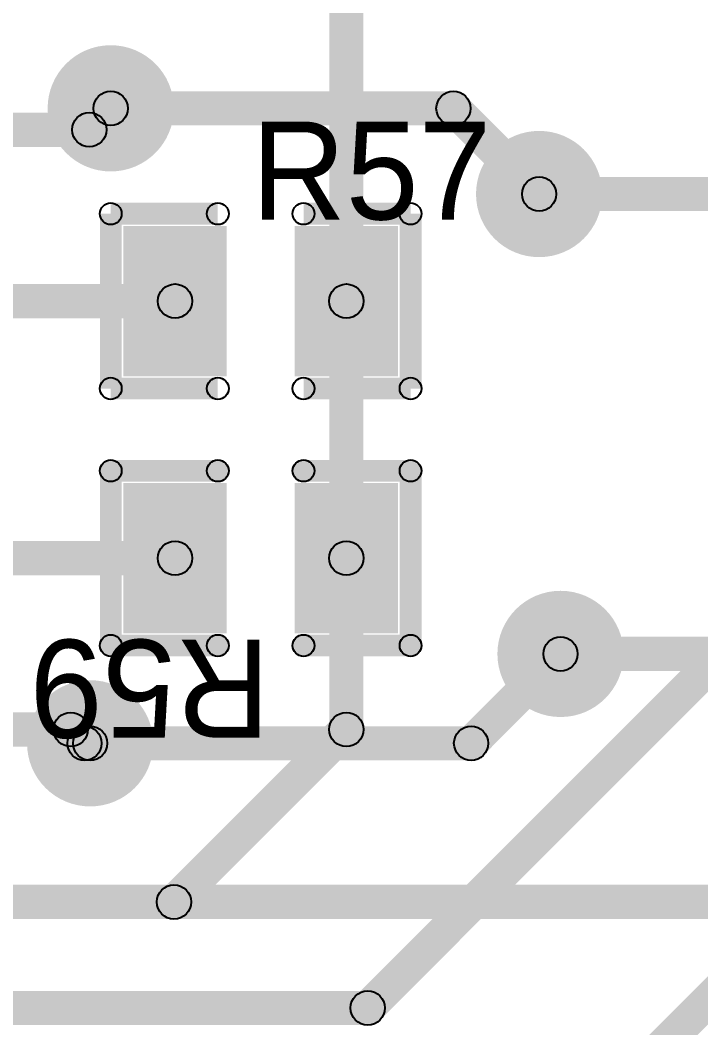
# Model space of a CAD drawing. Header units: millimetres. Extents: x 1.24 to 8.03, y 2.12 to 7.05.
# Drawn here: x 5.234 to 5.5468, y 3.7704 to 4.2334 of the extents above; entities that cross this region are included whole.
import ezdxf

# ---------------------------------------------------------------- set-up
doc = ezdxf.new("R2010")
doc.units = ezdxf.units.MM
doc.header["$MEASUREMENT"] = 0
for name, color, linetype in [('BottomLayer', 5, 'Continuous'), ('BottomSolder', 6, 'Continuous'), ('TopLayer', 1, 'Continuous'), ('TopOverlay', 2, 'Continuous'), ('TopPaste', 8, 'Continuous'), ('TopSolder', 216, 'Continuous'), ('ViaHoleLayer', 16, 'Continuous')]:
    doc.layers.add(name, color=color, linetype=linetype)

# ---------------------------------------------------------------- blocks, each defined once
blk = doc.blocks.new('R0805_107')
at = {"layer": 'TopLayer'}
for points in [[(-0.05906, 0.03051), (-0.01969, 0.03051), (-0.01969, -0.03051), (-0.05906, -0.03051)], [(0.01968, 0.03051), (0.05905, 0.03051), (0.05905, -0.03051), (0.01968, -0.03051)]]:
    blk.add_hatch(color=1, dxfattribs=at).paths.add_polyline_path(points)
at = {"layer": 'TopOverlay'}
h = blk.add_hatch(color=2, dxfattribs=at)
edge = h.paths.add_edge_path()
edge.add_arc((-0.0689, 0.04016), 0.005, 0, 360)
h = blk.add_hatch(color=2, dxfattribs=at)
edge = h.paths.add_edge_path()
edge.add_arc((-0.0689, 0.04016), 0.005, 0, 360)
for points in [[(-0.0689, 0.03516), (-0.0689, 0.04516), (-0.01969, 0.04516), (-0.01969, 0.03516)], [(0.01968, 0.03516), (0.01968, 0.04516), (0.0689, 0.04516), (0.0689, 0.03516)], [(-0.0739, 0.04016), (-0.0639, 0.04016), (-0.0639, -0.04016), (-0.0739, -0.04016)], [(0.0739, -0.04016), (0.0639, -0.04016), (0.0639, 0.04016), (0.0739, 0.04016)], [(-0.0689, -0.04516), (-0.0689, -0.03516), (-0.01969, -0.03516), (-0.01969, -0.04516)], [(0.01968, -0.04516), (0.01968, -0.03516), (0.0689, -0.03516), (0.0689, -0.04516)]]:
    blk.add_hatch(color=2, dxfattribs=at).paths.add_polyline_path(points)
h = blk.add_hatch(color=2, dxfattribs=at)
edge = h.paths.add_edge_path()
edge.add_arc((-0.01969, 0.04016), 0.005, 0, 360)
h = blk.add_hatch(color=2, dxfattribs=at)
edge = h.paths.add_edge_path()
edge.add_arc((0.01968, 0.04016), 0.005, 0, 360)
h = blk.add_hatch(color=2, dxfattribs=at)
edge = h.paths.add_edge_path()
edge.add_arc((0.0689, 0.04016), 0.005, 0, 360)
h = blk.add_hatch(color=2, dxfattribs=at)
edge = h.paths.add_edge_path()
edge.add_arc((0.0689, 0.04016), 0.005, 0, 360)
h = blk.add_hatch(color=2, dxfattribs=at)
edge = h.paths.add_edge_path()
edge.add_arc((-0.0689, -0.04016), 0.005, 0, 360)
h = blk.add_hatch(color=2, dxfattribs=at)
edge = h.paths.add_edge_path()
edge.add_arc((-0.0689, -0.04016), 0.005, 0, 360)
h = blk.add_hatch(color=2, dxfattribs=at)
edge = h.paths.add_edge_path()
edge.add_arc((-0.01969, -0.04016), 0.005, 0, 360)
h = blk.add_hatch(color=2, dxfattribs=at)
edge = h.paths.add_edge_path()
edge.add_arc((0.01968, -0.04016), 0.005, 0, 360)
h = blk.add_hatch(color=2, dxfattribs=at)
edge = h.paths.add_edge_path()
edge.add_arc((0.0689, -0.04016), 0.005, 0, 360)
h = blk.add_hatch(color=2, dxfattribs=at)
edge = h.paths.add_edge_path()
edge.add_arc((0.0689, -0.04016), 0.005, 0, 360)
at = {"layer": 'TopPaste'}
for points in [[(-0.05906, 0.03051), (-0.01969, 0.03051), (-0.01969, -0.03051), (-0.05906, -0.03051)], [(0.01968, 0.03051), (0.05905, 0.03051), (0.05905, -0.03051), (0.01968, -0.03051)]]:
    blk.add_hatch(color=8, dxfattribs=at).paths.add_polyline_path(points)
at = {"layer": 'TopSolder'}
for points in [[(-0.06306, 0.03451), (-0.01569, 0.03451), (-0.01569, -0.03451), (-0.06306, -0.03451)], [(0.01568, 0.03451), (0.06305, 0.03451), (0.06305, -0.03451), (0.01568, -0.03451)]]:
    blk.add_hatch(color=216, dxfattribs=at).paths.add_polyline_path(points)
at = {"layer": 'TopOverlay'}
for centre in [(-0.0689, 0.04016), (-0.0689, 0.04016), (-0.01969, 0.04016), (0.01968, 0.04016), (0.0689, 0.04016), (0.0689, 0.04016), (-0.0689, -0.04016), (-0.0689, -0.04016), (-0.01969, -0.04016), (0.01968, -0.04016), (0.0689, -0.04016), (0.0689, -0.04016)]:
    blk.add_circle(centre, 0.005, dxfattribs=at)
blk = doc.blocks.new('R0805_109')
at = {"layer": 'TopLayer'}
for points in [[(-0.05906, 0.03051), (-0.01969, 0.03051), (-0.01969, -0.03051), (-0.05906, -0.03051)], [(0.01969, 0.03051), (0.05906, 0.03051), (0.05906, -0.03051), (0.01969, -0.03051)]]:
    blk.add_hatch(color=1, dxfattribs=at).paths.add_polyline_path(points)
at = {"layer": 'TopOverlay'}
h = blk.add_hatch(color=2, dxfattribs=at)
edge = h.paths.add_edge_path()
edge.add_arc((-0.0689, 0.04016), 0.005, 0, 360)
h = blk.add_hatch(color=2, dxfattribs=at)
edge = h.paths.add_edge_path()
edge.add_arc((-0.0689, 0.04016), 0.005, 0, 360)
for points in [[(-0.01969, 0.04516), (-0.01969, 0.03516), (-0.0689, 0.03516), (-0.0689, 0.04516)], [(0.0689, 0.04516), (0.0689, 0.03516), (0.01969, 0.03516), (0.01969, 0.04516)], [(-0.0639, -0.04016), (-0.0739, -0.04016), (-0.0739, 0.04016), (-0.0639, 0.04016)], [(0.0639, 0.04016), (0.0739, 0.04016), (0.0739, -0.04016), (0.0639, -0.04016)], [(-0.01969, -0.03516), (-0.01969, -0.04516), (-0.0689, -0.04516), (-0.0689, -0.03516)], [(0.0689, -0.03516), (0.0689, -0.04516), (0.01969, -0.04516), (0.01969, -0.03516)]]:
    blk.add_hatch(color=2, dxfattribs=at).paths.add_polyline_path(points)
h = blk.add_hatch(color=2, dxfattribs=at)
edge = h.paths.add_edge_path()
edge.add_arc((-0.01969, 0.04016), 0.005, 0, 360)
h = blk.add_hatch(color=2, dxfattribs=at)
edge = h.paths.add_edge_path()
edge.add_arc((0.01969, 0.04016), 0.005, 0, 360)
h = blk.add_hatch(color=2, dxfattribs=at)
edge = h.paths.add_edge_path()
edge.add_arc((0.0689, 0.04016), 0.005, 0, 360)
h = blk.add_hatch(color=2, dxfattribs=at)
edge = h.paths.add_edge_path()
edge.add_arc((0.0689, 0.04016), 0.005, 0, 360)
h = blk.add_hatch(color=2, dxfattribs=at)
edge = h.paths.add_edge_path()
edge.add_arc((-0.0689, -0.04016), 0.005, 0, 360)
h = blk.add_hatch(color=2, dxfattribs=at)
edge = h.paths.add_edge_path()
edge.add_arc((-0.0689, -0.04016), 0.005, 0, 360)
h = blk.add_hatch(color=2, dxfattribs=at)
edge = h.paths.add_edge_path()
edge.add_arc((-0.01969, -0.04016), 0.005, 0, 360)
h = blk.add_hatch(color=2, dxfattribs=at)
edge = h.paths.add_edge_path()
edge.add_arc((0.01969, -0.04016), 0.005, 0, 360)
h = blk.add_hatch(color=2, dxfattribs=at)
edge = h.paths.add_edge_path()
edge.add_arc((0.0689, -0.04016), 0.005, 0, 360)
h = blk.add_hatch(color=2, dxfattribs=at)
edge = h.paths.add_edge_path()
edge.add_arc((0.0689, -0.04016), 0.005, 0, 360)
at = {"layer": 'TopPaste'}
for points in [[(-0.05906, 0.03051), (-0.01969, 0.03051), (-0.01969, -0.03051), (-0.05906, -0.03051)], [(0.01969, 0.03051), (0.05906, 0.03051), (0.05906, -0.03051), (0.01969, -0.03051)]]:
    blk.add_hatch(color=8, dxfattribs=at).paths.add_polyline_path(points)
at = {"layer": 'TopSolder'}
for points in [[(-0.06305, 0.03451), (-0.01569, 0.03451), (-0.01569, -0.03451), (-0.06305, -0.03451)], [(0.01569, 0.03451), (0.06305, 0.03451), (0.06305, -0.03451), (0.01569, -0.03451)]]:
    blk.add_hatch(color=216, dxfattribs=at).paths.add_polyline_path(points)
at = {"layer": 'TopOverlay'}
for centre in [(-0.0689, 0.04016), (-0.0689, 0.04016), (-0.01969, 0.04016), (0.01969, 0.04016), (0.0689, 0.04016), (0.0689, 0.04016), (-0.0689, -0.04016), (-0.0689, -0.04016), (-0.01969, -0.04016), (0.01969, -0.04016), (0.0689, -0.04016), (0.0689, -0.04016)]:
    blk.add_circle(centre, 0.005, dxfattribs=at)

msp = doc.modelspace()

# ---------------------------------------------------------------- hatches: boundary and pattern name
at = {"layer": 'BottomLayer'}
h = msp.add_hatch(color=5, dxfattribs=at)
edge = h.paths.add_edge_path()
edge.add_arc((5.27559, 4.19291), 0.025, 0, 360)
h = msp.add_hatch(color=5, dxfattribs=at)
edge = h.paths.add_edge_path()
edge.add_arc((5.27559, 4.19291), 0.00787, 0, 360)
for points in [[(5.27559, 4.18504), (5.27559, 4.20079), (5.43307, 4.20079), (5.43307, 4.18504)], [(5.4275, 4.18735), (5.43864, 4.19848), (5.47801, 4.15911), (5.46687, 4.14798)], [(5.39927, 3.77396), (5.38813, 3.7851), (5.72372, 4.12069), (5.73486, 4.10955)], [(5.44675, 3.89557), (5.43562, 3.90671), (5.4767, 3.94779), (5.48784, 3.93666)], [(5.26613, 3.89327), (5.26613, 3.90902), (5.44119, 3.90902), (5.44119, 3.89327)], [(5.47337, 3.69522), (5.46224, 3.70636), (5.61972, 3.86384), (5.63085, 3.8527)], [(4.30945, 3.77165), (4.30945, 3.7874), (5.3937, 3.7874), (5.3937, 3.77165)]]:
    msp.add_hatch(color=5, dxfattribs=at).paths.add_polyline_path(points)
h = msp.add_hatch(color=5, dxfattribs=at)
edge = h.paths.add_edge_path()
edge.add_arc((5.43307, 4.19291), 0.00787, 0, 360)
h = msp.add_hatch(color=5, dxfattribs=at)
edge = h.paths.add_edge_path()
edge.add_arc((5.43307, 4.19291), 0.00787, 0, 360)
h = msp.add_hatch(color=5, dxfattribs=at)
edge = h.paths.add_edge_path()
edge.add_arc((5.47244, 4.15354), 0.025, 0, 360)
h = msp.add_hatch(color=5, dxfattribs=at)
edge = h.paths.add_edge_path()
edge.add_arc((5.47244, 4.15354), 0.00787, 0, 360)
h = msp.add_hatch(color=5, dxfattribs=at)
edge = h.paths.add_edge_path()
edge.add_arc((5.48227, 3.94222), 0.025, 0, 360)
h = msp.add_hatch(color=5, dxfattribs=at)
edge = h.paths.add_edge_path()
edge.add_arc((5.48227, 3.94222), 0.00787, 0, 360)
h = msp.add_hatch(color=5, dxfattribs=at)
edge = h.paths.add_edge_path()
edge.add_arc((5.26613, 3.90114), 0.025, 0, 360)
h = msp.add_hatch(color=5, dxfattribs=at)
edge = h.paths.add_edge_path()
edge.add_arc((5.26613, 3.90114), 0.00787, 0, 360)
h = msp.add_hatch(color=5, dxfattribs=at)
edge = h.paths.add_edge_path()
edge.add_arc((5.44119, 3.90114), 0.00787, 0, 360)
h = msp.add_hatch(color=5, dxfattribs=at)
edge = h.paths.add_edge_path()
edge.add_arc((5.44119, 3.90114), 0.00787, 0, 360)
h = msp.add_hatch(color=5, dxfattribs=at)
edge = h.paths.add_edge_path()
edge.add_arc((5.3937, 3.77953), 0.00787, 0, 360)
h = msp.add_hatch(color=5, dxfattribs=at)
edge = h.paths.add_edge_path()
edge.add_arc((5.3937, 3.77953), 0.00787, 0, 360)
at = {"layer": 'BottomSolder'}
h = msp.add_hatch(color=6, dxfattribs=at)
edge = h.paths.add_edge_path()
edge.add_arc((5.27559, 4.19291), 0.029, 0, 360)
h = msp.add_hatch(color=6, dxfattribs=at)
edge = h.paths.add_edge_path()
edge.add_arc((5.47244, 4.15354), 0.029, 0, 360)
h = msp.add_hatch(color=6, dxfattribs=at)
edge = h.paths.add_edge_path()
edge.add_arc((5.48227, 3.94222), 0.029, 0, 360)
h = msp.add_hatch(color=6, dxfattribs=at)
edge = h.paths.add_edge_path()
edge.add_arc((5.26613, 3.90114), 0.029, 0, 360)
at = {"layer": 'TopLayer'}
for points in [[(5.39173, 4.10433), (5.37598, 4.10433), (5.37598, 4.37992), (5.39173, 4.37992)], [(5.27132, 4.1775), (5.26018, 4.18864), (5.27002, 4.19848), (5.28116, 4.18735)], [(5.14764, 4.1752), (5.14764, 4.19094), (5.26575, 4.19094), (5.26575, 4.1752)], [(5.47244, 4.14567), (5.47244, 4.16142), (5.59843, 4.16142), (5.59843, 4.14567)], [(5.14764, 4.09646), (5.14764, 4.1122), (5.30512, 4.1122), (5.30512, 4.09646)], [(5.39173, 3.98622), (5.37598, 3.98622), (5.37598, 4.10433), (5.39173, 4.10433)], [(5.14764, 3.97835), (5.14764, 3.99409), (5.30512, 3.99409), (5.30512, 3.97835)], [(5.39173, 3.90748), (5.37598, 3.90748), (5.37598, 3.98622), (5.39173, 3.98622)], [(5.48227, 3.93435), (5.48227, 3.9501), (5.60502, 3.9501), (5.60502, 3.93435)], [(5.14764, 3.89961), (5.14764, 3.91535), (5.25721, 3.91535), (5.25721, 3.89961)], [(5.25164, 3.90191), (5.26278, 3.91305), (5.26912, 3.90671), (5.25798, 3.89557)], [(5.31021, 3.8227), (5.29908, 3.83384), (5.37829, 3.91305), (5.38943, 3.90191)], [(5.26355, 3.89327), (5.26355, 3.90902), (5.26613, 3.90902), (5.26613, 3.89327)], [(4.77214, 3.82039), (4.77214, 3.83614), (5.30465, 3.83614), (5.30465, 3.82039)], [(5.30465, 3.82039), (5.30465, 3.83614), (5.84697, 3.83614), (5.84697, 3.82039)]]:
    msp.add_hatch(color=1, dxfattribs=at).paths.add_polyline_path(points)
h = msp.add_hatch(color=1, dxfattribs=at)
edge = h.paths.add_edge_path()
edge.add_arc((5.27559, 4.19291), 0.025, 0, 360)
h = msp.add_hatch(color=1, dxfattribs=at)
edge = h.paths.add_edge_path()
edge.add_arc((5.27559, 4.19291), 0.00787, 0, 360)
h = msp.add_hatch(color=1, dxfattribs=at)
edge = h.paths.add_edge_path()
edge.add_arc((5.26575, 4.18307), 0.00787, 0, 360)
h = msp.add_hatch(color=1, dxfattribs=at)
edge = h.paths.add_edge_path()
edge.add_arc((5.26575, 4.18307), 0.00787, 0, 360)
h = msp.add_hatch(color=1, dxfattribs=at)
edge = h.paths.add_edge_path()
edge.add_arc((5.47244, 4.15354), 0.025, 0, 360)
h = msp.add_hatch(color=1, dxfattribs=at)
edge = h.paths.add_edge_path()
edge.add_arc((5.47244, 4.15354), 0.00787, 0, 360)
h = msp.add_hatch(color=1, dxfattribs=at)
edge = h.paths.add_edge_path()
edge.add_arc((5.30512, 4.10433), 0.00787, 0, 360)
h = msp.add_hatch(color=1, dxfattribs=at)
edge = h.paths.add_edge_path()
edge.add_arc((5.30512, 4.10433), 0.00787, 0, 360)
h = msp.add_hatch(color=1, dxfattribs=at)
edge = h.paths.add_edge_path()
edge.add_arc((5.30512, 4.10433), 0.00787, 0, 360)
h = msp.add_hatch(color=1, dxfattribs=at)
edge = h.paths.add_edge_path()
edge.add_arc((5.38386, 4.10433), 0.00787, 0, 360)
h = msp.add_hatch(color=1, dxfattribs=at)
edge = h.paths.add_edge_path()
edge.add_arc((5.38386, 4.10433), 0.00787, 0, 360)
h = msp.add_hatch(color=1, dxfattribs=at)
edge = h.paths.add_edge_path()
edge.add_arc((5.30512, 3.98622), 0.00787, 0, 360)
h = msp.add_hatch(color=1, dxfattribs=at)
edge = h.paths.add_edge_path()
edge.add_arc((5.38386, 3.98622), 0.00787, 0, 360)
h = msp.add_hatch(color=1, dxfattribs=at)
edge = h.paths.add_edge_path()
edge.add_arc((5.38386, 3.98622), 0.00787, 0, 360)
h = msp.add_hatch(color=1, dxfattribs=at)
edge = h.paths.add_edge_path()
edge.add_arc((5.38386, 3.98622), 0.00787, 0, 360)
h = msp.add_hatch(color=1, dxfattribs=at)
edge = h.paths.add_edge_path()
edge.add_arc((5.38386, 3.98622), 0.00787, 0, 360)
h = msp.add_hatch(color=1, dxfattribs=at)
edge = h.paths.add_edge_path()
edge.add_arc((5.48227, 3.94222), 0.025, 0, 360)
h = msp.add_hatch(color=1, dxfattribs=at)
edge = h.paths.add_edge_path()
edge.add_arc((5.48227, 3.94222), 0.00787, 0, 360)
h = msp.add_hatch(color=1, dxfattribs=at)
edge = h.paths.add_edge_path()
edge.add_arc((5.26613, 3.90114), 0.025, 0, 360)
h = msp.add_hatch(color=1, dxfattribs=at)
edge = h.paths.add_edge_path()
edge.add_arc((5.25721, 3.90748), 0.00787, 0, 360)
h = msp.add_hatch(color=1, dxfattribs=at)
edge = h.paths.add_edge_path()
edge.add_arc((5.25721, 3.90748), 0.00787, 0, 360)
h = msp.add_hatch(color=1, dxfattribs=at)
edge = h.paths.add_edge_path()
edge.add_arc((5.38386, 3.90748), 0.00787, 0, 360)
h = msp.add_hatch(color=1, dxfattribs=at)
edge = h.paths.add_edge_path()
edge.add_arc((5.38386, 3.90748), 0.00787, 0, 360)
h = msp.add_hatch(color=1, dxfattribs=at)
edge = h.paths.add_edge_path()
edge.add_arc((5.26355, 3.90114), 0.00787, 0, 360)
h = msp.add_hatch(color=1, dxfattribs=at)
edge = h.paths.add_edge_path()
edge.add_arc((5.26355, 3.90114), 0.00787, 0, 360)
h = msp.add_hatch(color=1, dxfattribs=at)
edge = h.paths.add_edge_path()
edge.add_arc((5.26613, 3.90114), 0.00787, 0, 360)
h = msp.add_hatch(color=1, dxfattribs=at)
edge = h.paths.add_edge_path()
edge.add_arc((5.30465, 3.82827), 0.00787, 0, 360)
h = msp.add_hatch(color=1, dxfattribs=at)
edge = h.paths.add_edge_path()
edge.add_arc((5.30465, 3.82827), 0.00787, 0, 360)
h = msp.add_hatch(color=1, dxfattribs=at)
edge = h.paths.add_edge_path()
edge.add_arc((5.30465, 3.82827), 0.00787, 0, 360)
at = {"layer": 'TopSolder'}
h = msp.add_hatch(color=216, dxfattribs=at)
edge = h.paths.add_edge_path()
edge.add_arc((5.27559, 4.19291), 0.029, 0, 360)
h = msp.add_hatch(color=216, dxfattribs=at)
edge = h.paths.add_edge_path()
edge.add_arc((5.47244, 4.15354), 0.029, 0, 360)
h = msp.add_hatch(color=216, dxfattribs=at)
edge = h.paths.add_edge_path()
edge.add_arc((5.48227, 3.94222), 0.029, 0, 360)
h = msp.add_hatch(color=216, dxfattribs=at)
edge = h.paths.add_edge_path()
edge.add_arc((5.26613, 3.90114), 0.029, 0, 360)
at = {"layer": 'ViaHoleLayer'}
h = msp.add_hatch(color=16, dxfattribs=at)
edge = h.paths.add_edge_path()
edge.add_arc((5.27559, 4.19291), 0.014, 0, 360)
h = msp.add_hatch(color=16, dxfattribs=at)
edge = h.paths.add_edge_path()
edge.add_arc((5.47244, 4.15354), 0.014, 0, 360)
h = msp.add_hatch(color=16, dxfattribs=at)
edge = h.paths.add_edge_path()
edge.add_arc((5.48227, 3.94222), 0.014, 0, 360)
h = msp.add_hatch(color=16, dxfattribs=at)
edge = h.paths.add_edge_path()
edge.add_arc((5.26613, 3.90114), 0.014, 0, 360)

# ---------------------------------------------------------------- linework, layer by layer
at = {"layer": 'BottomLayer'}
for centre in [(5.27559, 4.19291), (5.43307, 4.19291), (5.43307, 4.19291), (5.47244, 4.15354), (5.48227, 3.94222), (5.26613, 3.90114), (5.44119, 3.90114), (5.44119, 3.90114), (5.3937, 3.77953), (5.3937, 3.77953)]:
    msp.add_circle(centre, 0.00787, dxfattribs=at)
at = {"layer": 'TopLayer'}
for centre in [(5.27559, 4.19291), (5.26575, 4.18307), (5.26575, 4.18307), (5.47244, 4.15354), (5.30512, 4.10433), (5.30512, 4.10433), (5.30512, 4.10433), (5.38386, 4.10433), (5.38386, 4.10433), (5.30512, 3.98622), (5.38386, 3.98622), (5.38386, 3.98622), (5.38386, 3.98622), (5.38386, 3.98622), (5.48227, 3.94222), (5.25721, 3.90748), (5.25721, 3.90748), (5.38386, 3.90748), (5.38386, 3.90748), (5.26355, 3.90114), (5.26355, 3.90114), (5.26613, 3.90114), (5.30465, 3.82827), (5.30465, 3.82827), (5.30465, 3.82827)]:
    msp.add_circle(centre, 0.00787, dxfattribs=at)

# ---------------------------------------------------------------- block references
for name, p, rotation in [('R0805_107', (5.34449, 4.10433), 360), ('R0805_109', (5.34449, 3.98622), 180)]:
    msp.add_blockref(name, p, dxfattribs=dict(rotation=rotation))

# ---------------------------------------------------------------- texts
at = {"layer": 'TopOverlay'}
msp.add_text('R57', height=0.045, dxfattribs=at).set_placement((5.34012, 4.14183))
msp.add_text('R59', height=0.045, rotation=180, dxfattribs=at).set_placement((5.34886, 3.94872))

doc.saveas('drawing.dxf')
